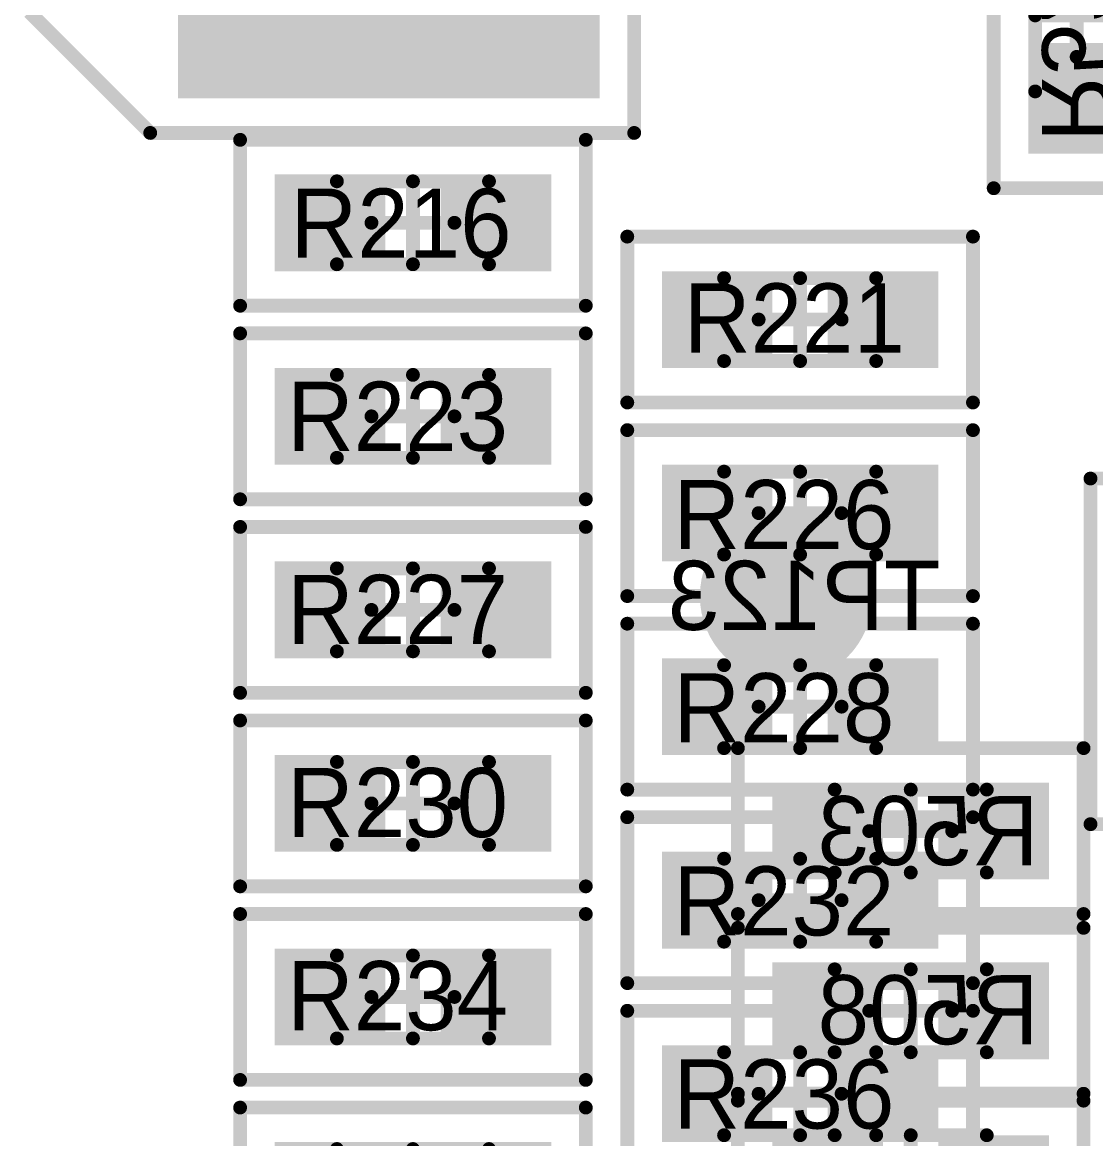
# Model space of a CAD drawing. Header units: millimetres. Extents: x 33.3 to 111.9, y 29.8 to 74.8.
# Drawn here: x 66.74 to 74.5, y 47.37 to 55.45 of the extents above; entities that cross this region are included whole.
import ezdxf

# ---------------------------------------------------------------- set-up
doc = ezdxf.new("R2010")
doc.units = ezdxf.units.MM
for name, color, linetype in [('BottomLayer', 5, 'Continuous'), ('BottomOverlay', 54, 'Continuous'), ('BottomPaste', 16, 'Continuous'), ('Mechanical13', 56, 'Continuous'), ('Mechanical14', 56, 'Continuous'), ('Mechanical15', 56, 'Continuous'), ('Mechanical16', 56, 'Continuous'), ('Mechanical17', 56, 'Continuous'), ('TopLayer', 1, 'Continuous'), ('TopOverlay', 2, 'Continuous'), ('TopPaste', 8, 'Continuous')]:
    doc.layers.add(name, color=color, linetype=linetype)

# ---------------------------------------------------------------- blocks, each defined once
blk = doc.blocks.new('TP_1_25___TOP_B_20')
at = {"layer": 'BottomLayer', "const_width": 0.625}
blk.add_lwpolyline([(-0.3125, 0, 1), (0.3125, 0, 1)], format="xyb", close=True, dxfattribs=at)
at = {"layer": 'BottomPaste', "const_width": 0.625}
blk.add_lwpolyline([(-0.3125, 0, 1), (0.3125, 0, 1)], format="xyb", close=True, dxfattribs=at)
blk = doc.blocks.new('RESC0402_1005__N_B_100')
at = {"layer": 'BottomLayer'}
for points in [[(-1, 0.35), (-1, -0.35), (-0.2, 0.35), (-0.2, -0.35)], [(0.2, 0.35), (0.2, -0.35), (1, 0.35), (1, -0.35)]]:
    blk.add_solid(points, dxfattribs=at)
at = {"layer": 'BottomPaste'}
for points in [[(-1, 0.35), (-1, -0.35), (-0.2, 0.35), (-0.2, -0.35)], [(0.2, 0.35), (0.2, -0.35), (1, 0.35), (1, -0.35)]]:
    blk.add_solid(points, dxfattribs=at)
at = {"layer": 'Mechanical14', "const_width": 0.1}
for points in [[(0.55, 0.3), (-0.55, 0.3)], [(-0.55, -0.3), (-0.55, 0.3)], [(0.55, -0.3), (0.55, 0.3)], [(0.55, -0.3), (-0.55, -0.3)]]:
    blk.add_lwpolyline(points, dxfattribs=at)
at = {"layer": 'Mechanical14', "const_width": 0.05}
for points in [[(-0.575, 0.3, 1), (-0.525, 0.3, 1)], [(-0.575, 0.3, 1), (-0.525, 0.3, 1)], [(0.525, 0.3, 1), (0.575, 0.3, 1)], [(0.525, 0.3, 1), (0.575, 0.3, 1)], [(-0.575, -0.3, 1), (-0.525, -0.3, 1)], [(-0.575, -0.3, 1), (-0.525, -0.3, 1)], [(0.525, -0.3, 1), (0.575, -0.3, 1)], [(0.525, -0.3, 1), (0.575, -0.3, 1)]]:
    blk.add_lwpolyline(points, format="xyb", close=True, dxfattribs=at)
at = {"layer": 'Mechanical16', "const_width": 0.1}
for points in [[(1.25, 0.6), (-1.25, 0.6)], [(-1.25, -0.6), (-1.25, 0.6)], [(1.25, -0.6), (1.25, 0.6)], [(1.25, -0.6), (-1.25, -0.6)]]:
    blk.add_lwpolyline(points, dxfattribs=at)
at = {"layer": 'Mechanical16', "const_width": 0.05}
for points in [[(-1.275, 0.6, 1), (-1.225, 0.6, 1)], [(-1.275, 0.6, 1), (-1.225, 0.6, 1)], [(1.225, 0.6, 1), (1.275, 0.6, 1)], [(1.225, 0.6, 1), (1.275, 0.6, 1)], [(-1.275, -0.6, 1), (-1.225, -0.6, 1)], [(-1.275, -0.6, 1), (-1.225, -0.6, 1)], [(1.225, -0.6, 1), (1.275, -0.6, 1)], [(1.225, -0.6, 1), (1.275, -0.6, 1)]]:
    blk.add_lwpolyline(points, format="xyb", close=True, dxfattribs=at)
at = {"layer": 'Mechanical17', "const_width": 0.1}
for points in [[(0, -0.3), (0, 0.3)], [(0.3, 0), (-0.3, 0)]]:
    blk.add_lwpolyline(points, dxfattribs=at)
at = {"layer": 'Mechanical17', "const_width": 0.05}
for points in [[(-0.025, 0.3, 1), (0.025, 0.3, 1)], [(-0.325, 0, 1), (-0.275, 0, 1)], [(0.275, 0, 1), (0.325, 0, 1)], [(-0.025, -0.3, 1), (0.025, -0.3, 1)]]:
    blk.add_lwpolyline(points, format="xyb", close=True, dxfattribs=at)
blk = doc.blocks.new('RESC0402_1005__N_B_121')
at = {"layer": 'BottomLayer'}
for points in [[(-1, 0.35), (-1, -0.35), (-0.2, 0.35), (-0.2, -0.35)], [(0.2, 0.35), (0.2, -0.35), (1, 0.35), (1, -0.35)]]:
    blk.add_solid(points, dxfattribs=at)
at = {"layer": 'BottomPaste'}
for points in [[(-1, 0.35), (-1, -0.35), (-0.2, 0.35), (-0.2, -0.35)], [(0.2, 0.35), (0.2, -0.35), (1, 0.35), (1, -0.35)]]:
    blk.add_solid(points, dxfattribs=at)
at = {"layer": 'Mechanical14', "const_width": 0.1}
for points in [[(-0.55, 0.3), (0.55, 0.3)], [(-0.55, -0.3), (-0.55, 0.3)], [(0.55, -0.3), (0.55, 0.3)], [(-0.55, -0.3), (0.55, -0.3)]]:
    blk.add_lwpolyline(points, dxfattribs=at)
at = {"layer": 'Mechanical14', "const_width": 0.05}
for points in [[(-0.575, 0.3, 1), (-0.525, 0.3, 1)], [(-0.575, 0.3, 1), (-0.525, 0.3, 1)], [(0.525, 0.3, 1), (0.575, 0.3, 1)], [(0.525, 0.3, 1), (0.575, 0.3, 1)], [(-0.575, -0.3, 1), (-0.525, -0.3, 1)], [(-0.575, -0.3, 1), (-0.525, -0.3, 1)], [(0.525, -0.3, 1), (0.575, -0.3, 1)], [(0.525, -0.3, 1), (0.575, -0.3, 1)]]:
    blk.add_lwpolyline(points, format="xyb", close=True, dxfattribs=at)
at = {"layer": 'Mechanical16', "const_width": 0.1}
for points in [[(-1.25, 0.6), (1.25, 0.6)], [(-1.25, -0.6), (-1.25, 0.6)], [(1.25, -0.6), (1.25, 0.6)], [(-1.25, -0.6), (1.25, -0.6)]]:
    blk.add_lwpolyline(points, dxfattribs=at)
at = {"layer": 'Mechanical16', "const_width": 0.05}
for points in [[(-1.275, 0.6, 1), (-1.225, 0.6, 1)], [(-1.275, 0.6, 1), (-1.225, 0.6, 1)], [(1.225, 0.6, 1), (1.275, 0.6, 1)], [(1.225, 0.6, 1), (1.275, 0.6, 1)], [(-1.275, -0.6, 1), (-1.225, -0.6, 1)], [(-1.275, -0.6, 1), (-1.225, -0.6, 1)], [(1.225, -0.6, 1), (1.275, -0.6, 1)], [(1.225, -0.6, 1), (1.275, -0.6, 1)]]:
    blk.add_lwpolyline(points, format="xyb", close=True, dxfattribs=at)
at = {"layer": 'Mechanical17', "const_width": 0.1}
for points in [[(0, -0.3), (0, 0.3)], [(-0.3, 0), (0.3, 0)]]:
    blk.add_lwpolyline(points, dxfattribs=at)
at = {"layer": 'Mechanical17', "const_width": 0.05}
for points in [[(-0.025, 0.3, 1), (0.025, 0.3, 1)], [(-0.325, 0, 1), (-0.275, 0, 1)], [(0.275, 0, 1), (0.325, 0, 1)], [(-0.025, -0.3, 1), (0.025, -0.3, 1)]]:
    blk.add_lwpolyline(points, format="xyb", close=True, dxfattribs=at)
blk = doc.blocks.new('RESC0402_1005__N_B_123')
at = {"layer": 'BottomLayer'}
for points in [[(-1, 0.35), (-1, -0.35), (-0.2, 0.35), (-0.2, -0.35)], [(0.2, 0.35), (0.2, -0.35), (1, 0.35), (1, -0.35)]]:
    blk.add_solid(points, dxfattribs=at)
at = {"layer": 'BottomPaste'}
for points in [[(-1, 0.35), (-1, -0.35), (-0.2, 0.35), (-0.2, -0.35)], [(0.2, 0.35), (0.2, -0.35), (1, 0.35), (1, -0.35)]]:
    blk.add_solid(points, dxfattribs=at)
at = {"layer": 'Mechanical14', "const_width": 0.1}
for points in [[(-0.55, 0.3), (0.55, 0.3)], [(-0.55, 0.3), (-0.55, -0.3)], [(0.55, 0.3), (0.55, -0.3)], [(-0.55, -0.3), (0.55, -0.3)]]:
    blk.add_lwpolyline(points, dxfattribs=at)
at = {"layer": 'Mechanical14', "const_width": 0.05}
for points in [[(-0.575, 0.3, 1), (-0.525, 0.3, 1)], [(-0.575, 0.3, 1), (-0.525, 0.3, 1)], [(0.525, 0.3, 1), (0.575, 0.3, 1)], [(0.525, 0.3, 1), (0.575, 0.3, 1)], [(-0.575, -0.3, 1), (-0.525, -0.3, 1)], [(-0.575, -0.3, 1), (-0.525, -0.3, 1)], [(0.525, -0.3, 1), (0.575, -0.3, 1)], [(0.525, -0.3, 1), (0.575, -0.3, 1)]]:
    blk.add_lwpolyline(points, format="xyb", close=True, dxfattribs=at)
at = {"layer": 'Mechanical16', "const_width": 0.1}
for points in [[(-1.25, 0.6), (1.25, 0.6)], [(-1.25, 0.6), (-1.25, -0.6)], [(1.25, 0.6), (1.25, -0.6)], [(-1.25, -0.6), (1.25, -0.6)]]:
    blk.add_lwpolyline(points, dxfattribs=at)
at = {"layer": 'Mechanical16', "const_width": 0.05}
for points in [[(-1.275, 0.6, 1), (-1.225, 0.6, 1)], [(-1.275, 0.6, 1), (-1.225, 0.6, 1)], [(1.225, 0.6, 1), (1.275, 0.6, 1)], [(1.225, 0.6, 1), (1.275, 0.6, 1)], [(-1.275, -0.6, 1), (-1.225, -0.6, 1)], [(-1.275, -0.6, 1), (-1.225, -0.6, 1)], [(1.225, -0.6, 1), (1.275, -0.6, 1)], [(1.225, -0.6, 1), (1.275, -0.6, 1)]]:
    blk.add_lwpolyline(points, format="xyb", close=True, dxfattribs=at)
at = {"layer": 'Mechanical17', "const_width": 0.1}
for points in [[(0, 0.3), (0, -0.3)], [(-0.3, 0), (0.3, 0)]]:
    blk.add_lwpolyline(points, dxfattribs=at)
at = {"layer": 'Mechanical17', "const_width": 0.05}
for points in [[(-0.025, 0.3, 1), (0.025, 0.3, 1)], [(-0.325, 0, 1), (-0.275, 0, 1)], [(0.275, 0, 1), (0.325, 0, 1)], [(-0.025, -0.3, 1), (0.025, -0.3, 1)]]:
    blk.add_lwpolyline(points, format="xyb", close=True, dxfattribs=at)
blk = doc.blocks.new('RESC0402_1005__N_B_126')
at = {"layer": 'BottomLayer'}
for points in [[(-1, 0.35), (-1, -0.35), (-0.2, 0.35), (-0.2, -0.35)], [(0.2, 0.35), (0.2, -0.35), (1, 0.35), (1, -0.35)]]:
    blk.add_solid(points, dxfattribs=at)
at = {"layer": 'BottomPaste'}
for points in [[(-1, 0.35), (-1, -0.35), (-0.2, 0.35), (-0.2, -0.35)], [(0.2, 0.35), (0.2, -0.35), (1, 0.35), (1, -0.35)]]:
    blk.add_solid(points, dxfattribs=at)
at = {"layer": 'Mechanical14', "const_width": 0.1}
for points in [[(0.55, 0.3), (-0.55, 0.3)], [(-0.55, 0.3), (-0.55, -0.3)], [(0.55, 0.3), (0.55, -0.3)], [(0.55, -0.3), (-0.55, -0.3)]]:
    blk.add_lwpolyline(points, dxfattribs=at)
at = {"layer": 'Mechanical14', "const_width": 0.05}
for points in [[(-0.575, 0.3, 1), (-0.525, 0.3, 1)], [(-0.575, 0.3, 1), (-0.525, 0.3, 1)], [(0.525, 0.3, 1), (0.575, 0.3, 1)], [(0.525, 0.3, 1), (0.575, 0.3, 1)], [(-0.575, -0.3, 1), (-0.525, -0.3, 1)], [(-0.575, -0.3, 1), (-0.525, -0.3, 1)], [(0.525, -0.3, 1), (0.575, -0.3, 1)], [(0.525, -0.3, 1), (0.575, -0.3, 1)]]:
    blk.add_lwpolyline(points, format="xyb", close=True, dxfattribs=at)
at = {"layer": 'Mechanical16', "const_width": 0.1}
for points in [[(1.25, 0.6), (-1.25, 0.6)], [(-1.25, 0.6), (-1.25, -0.6)], [(1.25, 0.6), (1.25, -0.6)], [(1.25, -0.6), (-1.25, -0.6)]]:
    blk.add_lwpolyline(points, dxfattribs=at)
at = {"layer": 'Mechanical16', "const_width": 0.05}
for points in [[(-1.275, 0.6, 1), (-1.225, 0.6, 1)], [(-1.275, 0.6, 1), (-1.225, 0.6, 1)], [(1.225, 0.6, 1), (1.275, 0.6, 1)], [(1.225, 0.6, 1), (1.275, 0.6, 1)], [(-1.275, -0.6, 1), (-1.225, -0.6, 1)], [(-1.275, -0.6, 1), (-1.225, -0.6, 1)], [(1.225, -0.6, 1), (1.275, -0.6, 1)], [(1.225, -0.6, 1), (1.275, -0.6, 1)]]:
    blk.add_lwpolyline(points, format="xyb", close=True, dxfattribs=at)
at = {"layer": 'Mechanical17', "const_width": 0.1}
for points in [[(0, 0.3), (0, -0.3)], [(0.3, 0), (-0.3, 0)]]:
    blk.add_lwpolyline(points, dxfattribs=at)
at = {"layer": 'Mechanical17', "const_width": 0.05}
for points in [[(-0.025, 0.3, 1), (0.025, 0.3, 1)], [(-0.325, 0, 1), (-0.275, 0, 1)], [(0.275, 0, 1), (0.325, 0, 1)], [(-0.025, -0.3, 1), (0.025, -0.3, 1)]]:
    blk.add_lwpolyline(points, format="xyb", close=True, dxfattribs=at)
blk = doc.blocks.new('RESC0402_1005__N_159')
at = {"layer": 'Mechanical13', "const_width": 0.1}
for points in [[(-0.55, 0.3), (0.55, 0.3)], [(-0.55, -0.3), (-0.55, 0.3)], [(0.55, -0.3), (0.55, 0.3)], [(-0.55, -0.3), (0.55, -0.3)]]:
    blk.add_lwpolyline(points, dxfattribs=at)
at = {"layer": 'Mechanical13', "const_width": 0.05}
for points in [[(-0.575, 0.3, 1), (-0.525, 0.3, 1)], [(-0.575, 0.3, 1), (-0.525, 0.3, 1)], [(0.525, 0.3, 1), (0.575, 0.3, 1)], [(0.525, 0.3, 1), (0.575, 0.3, 1)], [(-0.575, -0.3, 1), (-0.525, -0.3, 1)], [(-0.575, -0.3, 1), (-0.525, -0.3, 1)], [(0.525, -0.3, 1), (0.575, -0.3, 1)], [(0.525, -0.3, 1), (0.575, -0.3, 1)]]:
    blk.add_lwpolyline(points, format="xyb", close=True, dxfattribs=at)
at = {"layer": 'Mechanical15', "const_width": 0.1}
for points in [[(-1.25, 0.6), (1.25, 0.6)], [(-1.25, -0.6), (-1.25, 0.6)], [(1.25, -0.6), (1.25, 0.6)], [(-1.25, -0.6), (1.25, -0.6)]]:
    blk.add_lwpolyline(points, dxfattribs=at)
at = {"layer": 'Mechanical15', "const_width": 0.05}
for points in [[(-1.275, 0.6, 1), (-1.225, 0.6, 1)], [(-1.275, 0.6, 1), (-1.225, 0.6, 1)], [(1.225, 0.6, 1), (1.275, 0.6, 1)], [(1.225, 0.6, 1), (1.275, 0.6, 1)], [(-1.275, -0.6, 1), (-1.225, -0.6, 1)], [(-1.275, -0.6, 1), (-1.225, -0.6, 1)], [(1.225, -0.6, 1), (1.275, -0.6, 1)], [(1.225, -0.6, 1), (1.275, -0.6, 1)]]:
    blk.add_lwpolyline(points, format="xyb", close=True, dxfattribs=at)
at = {"layer": 'Mechanical17', "const_width": 0.1}
for points in [[(0, -0.3), (0, 0.3)], [(-0.3, 0), (0.3, 0)]]:
    blk.add_lwpolyline(points, dxfattribs=at)
at = {"layer": 'Mechanical17', "const_width": 0.05}
for points in [[(-0.025, 0.3, 1), (0.025, 0.3, 1)], [(-0.325, 0, 1), (-0.275, 0, 1)], [(0.275, 0, 1), (0.325, 0, 1)], [(-0.025, -0.3, 1), (0.025, -0.3, 1)]]:
    blk.add_lwpolyline(points, format="xyb", close=True, dxfattribs=at)
at = {"layer": 'TopLayer'}
for points in [[(-0.2, -0.35), (-0.2, 0.35), (-1, -0.35), (-1, 0.35)], [(1, -0.35), (1, 0.35), (0.2, -0.35), (0.2, 0.35)]]:
    blk.add_solid(points, dxfattribs=at)
at = {"layer": 'TopPaste'}
for points in [[(-0.2, -0.35), (-0.2, 0.35), (-1, -0.35), (-1, 0.35)], [(1, -0.35), (1, 0.35), (0.2, -0.35), (0.2, 0.35)]]:
    blk.add_solid(points, dxfattribs=at)
blk = doc.blocks.new('RESC0402_1005__N_160')
at = {"layer": 'Mechanical13', "const_width": 0.1}
for points in [[(0.55, 0.3), (-0.55, 0.3)], [(-0.55, 0.3), (-0.55, -0.3)], [(0.55, 0.3), (0.55, -0.3)], [(0.55, -0.3), (-0.55, -0.3)]]:
    blk.add_lwpolyline(points, dxfattribs=at)
at = {"layer": 'Mechanical13', "const_width": 0.05}
for points in [[(-0.575, 0.3, 1), (-0.525, 0.3, 1)], [(-0.575, 0.3, 1), (-0.525, 0.3, 1)], [(0.525, 0.3, 1), (0.575, 0.3, 1)], [(0.525, 0.3, 1), (0.575, 0.3, 1)], [(-0.575, -0.3, 1), (-0.525, -0.3, 1)], [(-0.575, -0.3, 1), (-0.525, -0.3, 1)], [(0.525, -0.3, 1), (0.575, -0.3, 1)], [(0.525, -0.3, 1), (0.575, -0.3, 1)]]:
    blk.add_lwpolyline(points, format="xyb", close=True, dxfattribs=at)
at = {"layer": 'Mechanical15', "const_width": 0.1}
for points in [[(1.25, 0.6), (-1.25, 0.6)], [(-1.25, 0.6), (-1.25, -0.6)], [(1.25, 0.6), (1.25, -0.6)], [(1.25, -0.6), (-1.25, -0.6)]]:
    blk.add_lwpolyline(points, dxfattribs=at)
at = {"layer": 'Mechanical15', "const_width": 0.05}
for points in [[(-1.275, 0.6, 1), (-1.225, 0.6, 1)], [(-1.275, 0.6, 1), (-1.225, 0.6, 1)], [(1.225, 0.6, 1), (1.275, 0.6, 1)], [(1.225, 0.6, 1), (1.275, 0.6, 1)], [(-1.275, -0.6, 1), (-1.225, -0.6, 1)], [(-1.275, -0.6, 1), (-1.225, -0.6, 1)], [(1.225, -0.6, 1), (1.275, -0.6, 1)], [(1.225, -0.6, 1), (1.275, -0.6, 1)]]:
    blk.add_lwpolyline(points, format="xyb", close=True, dxfattribs=at)
at = {"layer": 'Mechanical17', "const_width": 0.1}
for points in [[(0, 0.3), (0, -0.3)], [(0.3, 0), (-0.3, 0)]]:
    blk.add_lwpolyline(points, dxfattribs=at)
at = {"layer": 'Mechanical17', "const_width": 0.05}
for points in [[(-0.025, 0.3, 1), (0.025, 0.3, 1)], [(-0.325, 0, 1), (-0.275, 0, 1)], [(0.275, 0, 1), (0.325, 0, 1)], [(-0.025, -0.3, 1), (0.025, -0.3, 1)]]:
    blk.add_lwpolyline(points, format="xyb", close=True, dxfattribs=at)
at = {"layer": 'TopLayer'}
for points in [[(-0.2, -0.35), (-0.2, 0.35), (-1, -0.35), (-1, 0.35)], [(1, -0.35), (1, 0.35), (0.2, -0.35), (0.2, 0.35)]]:
    blk.add_solid(points, dxfattribs=at)
at = {"layer": 'TopPaste'}
for points in [[(-0.2, -0.35), (-0.2, 0.35), (-1, -0.35), (-1, 0.35)], [(1, -0.35), (1, 0.35), (0.2, -0.35), (0.2, 0.35)]]:
    blk.add_solid(points, dxfattribs=at)
blk = doc.blocks.new('RESC0402_1005__N_162')
at = {"layer": 'Mechanical13', "const_width": 0.1}
for points in [[(0.55, 0.3), (-0.55, 0.3)], [(-0.55, 0.3), (-0.55, -0.3)], [(0.55, 0.3), (0.55, -0.3)], [(0.55, -0.3), (-0.55, -0.3)]]:
    blk.add_lwpolyline(points, dxfattribs=at)
at = {"layer": 'Mechanical13', "const_width": 0.05}
for points in [[(-0.575, 0.3, 1), (-0.525, 0.3, 1)], [(-0.575, 0.3, 1), (-0.525, 0.3, 1)], [(0.525, 0.3, 1), (0.575, 0.3, 1)], [(0.525, 0.3, 1), (0.575, 0.3, 1)], [(-0.575, -0.3, 1), (-0.525, -0.3, 1)], [(-0.575, -0.3, 1), (-0.525, -0.3, 1)], [(0.525, -0.3, 1), (0.575, -0.3, 1)], [(0.525, -0.3, 1), (0.575, -0.3, 1)]]:
    blk.add_lwpolyline(points, format="xyb", close=True, dxfattribs=at)
at = {"layer": 'Mechanical15', "const_width": 0.1}
for points in [[(1.25, 0.6), (-1.25, 0.6)], [(-1.25, 0.6), (-1.25, -0.6)], [(1.25, 0.6), (1.25, -0.6)], [(1.25, -0.6), (-1.25, -0.6)]]:
    blk.add_lwpolyline(points, dxfattribs=at)
at = {"layer": 'Mechanical15', "const_width": 0.05}
for points in [[(-1.275, 0.6, 1), (-1.225, 0.6, 1)], [(-1.275, 0.6, 1), (-1.225, 0.6, 1)], [(1.225, 0.6, 1), (1.275, 0.6, 1)], [(1.225, 0.6, 1), (1.275, 0.6, 1)], [(-1.275, -0.6, 1), (-1.225, -0.6, 1)], [(-1.275, -0.6, 1), (-1.225, -0.6, 1)], [(1.225, -0.6, 1), (1.275, -0.6, 1)], [(1.225, -0.6, 1), (1.275, -0.6, 1)]]:
    blk.add_lwpolyline(points, format="xyb", close=True, dxfattribs=at)
at = {"layer": 'Mechanical17', "const_width": 0.1}
for points in [[(0, 0.3), (0, -0.3)], [(0.3, 0), (-0.3, 0)]]:
    blk.add_lwpolyline(points, dxfattribs=at)
at = {"layer": 'Mechanical17', "const_width": 0.05}
for points in [[(-0.025, 0.3, 1), (0.025, 0.3, 1)], [(-0.325, 0, 1), (-0.275, 0, 1)], [(0.275, 0, 1), (0.325, 0, 1)], [(-0.025, -0.3, 1), (0.025, -0.3, 1)]]:
    blk.add_lwpolyline(points, format="xyb", close=True, dxfattribs=at)
at = {"layer": 'TopLayer'}
for points in [[(-0.2, -0.35), (-0.2, 0.35), (-1, -0.35), (-1, 0.35)], [(1, -0.35), (1, 0.35), (0.2, -0.35), (0.2, 0.35)]]:
    blk.add_solid(points, dxfattribs=at)
at = {"layer": 'TopPaste'}
for points in [[(-0.2, -0.35), (-0.2, 0.35), (-1, -0.35), (-1, 0.35)], [(1, -0.35), (1, 0.35), (0.2, -0.35), (0.2, 0.35)]]:
    blk.add_solid(points, dxfattribs=at)
blk = doc.blocks.new('RESC0402_1005__N_164')
at = {"layer": 'Mechanical13', "const_width": 0.1}
for points in [[(0.55, 0.3), (-0.55, 0.3)], [(-0.55, 0.3), (-0.55, -0.3)], [(0.55, 0.3), (0.55, -0.3)], [(0.55, -0.3), (-0.55, -0.3)]]:
    blk.add_lwpolyline(points, dxfattribs=at)
at = {"layer": 'Mechanical13', "const_width": 0.05}
for points in [[(-0.575, 0.3, 1), (-0.525, 0.3, 1)], [(-0.575, 0.3, 1), (-0.525, 0.3, 1)], [(0.525, 0.3, 1), (0.575, 0.3, 1)], [(0.525, 0.3, 1), (0.575, 0.3, 1)], [(-0.575, -0.3, 1), (-0.525, -0.3, 1)], [(-0.575, -0.3, 1), (-0.525, -0.3, 1)], [(0.525, -0.3, 1), (0.575, -0.3, 1)], [(0.525, -0.3, 1), (0.575, -0.3, 1)]]:
    blk.add_lwpolyline(points, format="xyb", close=True, dxfattribs=at)
at = {"layer": 'Mechanical15', "const_width": 0.1}
for points in [[(1.25, 0.6), (-1.25, 0.6)], [(-1.25, 0.6), (-1.25, -0.6)], [(1.25, 0.6), (1.25, -0.6)], [(1.25, -0.6), (-1.25, -0.6)]]:
    blk.add_lwpolyline(points, dxfattribs=at)
at = {"layer": 'Mechanical15', "const_width": 0.05}
for points in [[(-1.275, 0.6, 1), (-1.225, 0.6, 1)], [(-1.275, 0.6, 1), (-1.225, 0.6, 1)], [(1.225, 0.6, 1), (1.275, 0.6, 1)], [(1.225, 0.6, 1), (1.275, 0.6, 1)], [(-1.275, -0.6, 1), (-1.225, -0.6, 1)], [(-1.275, -0.6, 1), (-1.225, -0.6, 1)], [(1.225, -0.6, 1), (1.275, -0.6, 1)], [(1.225, -0.6, 1), (1.275, -0.6, 1)]]:
    blk.add_lwpolyline(points, format="xyb", close=True, dxfattribs=at)
at = {"layer": 'Mechanical17', "const_width": 0.1}
for points in [[(0, 0.3), (0, -0.3)], [(0.3, 0), (-0.3, 0)]]:
    blk.add_lwpolyline(points, dxfattribs=at)
at = {"layer": 'Mechanical17', "const_width": 0.05}
for points in [[(-0.025, 0.3, 1), (0.025, 0.3, 1)], [(-0.325, 0, 1), (-0.275, 0, 1)], [(0.275, 0, 1), (0.325, 0, 1)], [(-0.025, -0.3, 1), (0.025, -0.3, 1)]]:
    blk.add_lwpolyline(points, format="xyb", close=True, dxfattribs=at)
at = {"layer": 'TopLayer'}
for points in [[(-0.2, -0.35), (-0.2, 0.35), (-1, -0.35), (-1, 0.35)], [(1, -0.35), (1, 0.35), (0.2, -0.35), (0.2, 0.35)]]:
    blk.add_solid(points, dxfattribs=at)
at = {"layer": 'TopPaste'}
for points in [[(-0.2, -0.35), (-0.2, 0.35), (-1, -0.35), (-1, 0.35)], [(1, -0.35), (1, 0.35), (0.2, -0.35), (0.2, 0.35)]]:
    blk.add_solid(points, dxfattribs=at)
blk = doc.blocks.new('RESC0402_1005__N_166')
at = {"layer": 'Mechanical13', "const_width": 0.1}
for points in [[(0.55, 0.3), (-0.55, 0.3)], [(-0.55, 0.3), (-0.55, -0.3)], [(0.55, 0.3), (0.55, -0.3)], [(0.55, -0.3), (-0.55, -0.3)]]:
    blk.add_lwpolyline(points, dxfattribs=at)
at = {"layer": 'Mechanical13', "const_width": 0.05}
for points in [[(-0.575, 0.3, 1), (-0.525, 0.3, 1)], [(-0.575, 0.3, 1), (-0.525, 0.3, 1)], [(0.525, 0.3, 1), (0.575, 0.3, 1)], [(0.525, 0.3, 1), (0.575, 0.3, 1)], [(-0.575, -0.3, 1), (-0.525, -0.3, 1)], [(-0.575, -0.3, 1), (-0.525, -0.3, 1)], [(0.525, -0.3, 1), (0.575, -0.3, 1)], [(0.525, -0.3, 1), (0.575, -0.3, 1)]]:
    blk.add_lwpolyline(points, format="xyb", close=True, dxfattribs=at)
at = {"layer": 'Mechanical15', "const_width": 0.1}
for points in [[(1.25, 0.6), (-1.25, 0.6)], [(-1.25, 0.6), (-1.25, -0.6)], [(1.25, 0.6), (1.25, -0.6)], [(1.25, -0.6), (-1.25, -0.6)]]:
    blk.add_lwpolyline(points, dxfattribs=at)
at = {"layer": 'Mechanical15', "const_width": 0.05}
for points in [[(-1.275, 0.6, 1), (-1.225, 0.6, 1)], [(-1.275, 0.6, 1), (-1.225, 0.6, 1)], [(1.225, 0.6, 1), (1.275, 0.6, 1)], [(1.225, 0.6, 1), (1.275, 0.6, 1)], [(-1.275, -0.6, 1), (-1.225, -0.6, 1)], [(-1.275, -0.6, 1), (-1.225, -0.6, 1)], [(1.225, -0.6, 1), (1.275, -0.6, 1)], [(1.225, -0.6, 1), (1.275, -0.6, 1)]]:
    blk.add_lwpolyline(points, format="xyb", close=True, dxfattribs=at)
at = {"layer": 'Mechanical17', "const_width": 0.1}
for points in [[(0, 0.3), (0, -0.3)], [(0.3, 0), (-0.3, 0)]]:
    blk.add_lwpolyline(points, dxfattribs=at)
at = {"layer": 'Mechanical17', "const_width": 0.05}
for points in [[(-0.025, 0.3, 1), (0.025, 0.3, 1)], [(-0.325, 0, 1), (-0.275, 0, 1)], [(0.275, 0, 1), (0.325, 0, 1)], [(-0.025, -0.3, 1), (0.025, -0.3, 1)]]:
    blk.add_lwpolyline(points, format="xyb", close=True, dxfattribs=at)
at = {"layer": 'TopLayer'}
for points in [[(-0.2, -0.35), (-0.2, 0.35), (-1, -0.35), (-1, 0.35)], [(1, -0.35), (1, 0.35), (0.2, -0.35), (0.2, 0.35)]]:
    blk.add_solid(points, dxfattribs=at)
at = {"layer": 'TopPaste'}
for points in [[(-0.2, -0.35), (-0.2, 0.35), (-1, -0.35), (-1, 0.35)], [(1, -0.35), (1, 0.35), (0.2, -0.35), (0.2, 0.35)]]:
    blk.add_solid(points, dxfattribs=at)
blk = doc.blocks.new('RESC0402_1005__N_168')
at = {"layer": 'Mechanical13', "const_width": 0.1}
for points in [[(0.55, 0.3), (-0.55, 0.3)], [(-0.55, 0.3), (-0.55, -0.3)], [(0.55, 0.3), (0.55, -0.3)], [(0.55, -0.3), (-0.55, -0.3)]]:
    blk.add_lwpolyline(points, dxfattribs=at)
at = {"layer": 'Mechanical13', "const_width": 0.05}
for points in [[(-0.575, 0.3, 1), (-0.525, 0.3, 1)], [(-0.575, 0.3, 1), (-0.525, 0.3, 1)], [(0.525, 0.3, 1), (0.575, 0.3, 1)], [(0.525, 0.3, 1), (0.575, 0.3, 1)], [(-0.575, -0.3, 1), (-0.525, -0.3, 1)], [(-0.575, -0.3, 1), (-0.525, -0.3, 1)], [(0.525, -0.3, 1), (0.575, -0.3, 1)], [(0.525, -0.3, 1), (0.575, -0.3, 1)]]:
    blk.add_lwpolyline(points, format="xyb", close=True, dxfattribs=at)
at = {"layer": 'Mechanical15', "const_width": 0.1}
for points in [[(1.25, 0.6), (-1.25, 0.6)], [(-1.25, 0.6), (-1.25, -0.6)], [(1.25, 0.6), (1.25, -0.6)], [(1.25, -0.6), (-1.25, -0.6)]]:
    blk.add_lwpolyline(points, dxfattribs=at)
at = {"layer": 'Mechanical15', "const_width": 0.05}
for points in [[(-1.275, 0.6, 1), (-1.225, 0.6, 1)], [(-1.275, 0.6, 1), (-1.225, 0.6, 1)], [(1.225, 0.6, 1), (1.275, 0.6, 1)], [(1.225, 0.6, 1), (1.275, 0.6, 1)], [(-1.275, -0.6, 1), (-1.225, -0.6, 1)], [(-1.275, -0.6, 1), (-1.225, -0.6, 1)], [(1.225, -0.6, 1), (1.275, -0.6, 1)], [(1.225, -0.6, 1), (1.275, -0.6, 1)]]:
    blk.add_lwpolyline(points, format="xyb", close=True, dxfattribs=at)
at = {"layer": 'Mechanical17', "const_width": 0.1}
for points in [[(0, 0.3), (0, -0.3)], [(0.3, 0), (-0.3, 0)]]:
    blk.add_lwpolyline(points, dxfattribs=at)
at = {"layer": 'Mechanical17', "const_width": 0.05}
for points in [[(-0.025, 0.3, 1), (0.025, 0.3, 1)], [(-0.325, 0, 1), (-0.275, 0, 1)], [(0.275, 0, 1), (0.325, 0, 1)], [(-0.025, -0.3, 1), (0.025, -0.3, 1)]]:
    blk.add_lwpolyline(points, format="xyb", close=True, dxfattribs=at)
at = {"layer": 'TopLayer'}
for points in [[(-0.2, -0.35), (-0.2, 0.35), (-1, -0.35), (-1, 0.35)], [(1, -0.35), (1, 0.35), (0.2, -0.35), (0.2, 0.35)]]:
    blk.add_solid(points, dxfattribs=at)
at = {"layer": 'TopPaste'}
for points in [[(-0.2, -0.35), (-0.2, 0.35), (-1, -0.35), (-1, 0.35)], [(1, -0.35), (1, 0.35), (0.2, -0.35), (0.2, 0.35)]]:
    blk.add_solid(points, dxfattribs=at)
blk = doc.blocks.new('RESC0402_1005__N_169')
at = {"layer": 'Mechanical13', "const_width": 0.1}
for points in [[(0.55, 0.3), (-0.55, 0.3)], [(-0.55, 0.3), (-0.55, -0.3)], [(0.55, 0.3), (0.55, -0.3)], [(0.55, -0.3), (-0.55, -0.3)]]:
    blk.add_lwpolyline(points, dxfattribs=at)
at = {"layer": 'Mechanical13', "const_width": 0.05}
for points in [[(-0.575, 0.3, 1), (-0.525, 0.3, 1)], [(-0.575, 0.3, 1), (-0.525, 0.3, 1)], [(0.525, 0.3, 1), (0.575, 0.3, 1)], [(0.525, 0.3, 1), (0.575, 0.3, 1)], [(-0.575, -0.3, 1), (-0.525, -0.3, 1)], [(-0.575, -0.3, 1), (-0.525, -0.3, 1)], [(0.525, -0.3, 1), (0.575, -0.3, 1)], [(0.525, -0.3, 1), (0.575, -0.3, 1)]]:
    blk.add_lwpolyline(points, format="xyb", close=True, dxfattribs=at)
at = {"layer": 'Mechanical15', "const_width": 0.1}
for points in [[(1.25, 0.6), (-1.25, 0.6)], [(-1.25, 0.6), (-1.25, -0.6)], [(1.25, 0.6), (1.25, -0.6)], [(1.25, -0.6), (-1.25, -0.6)]]:
    blk.add_lwpolyline(points, dxfattribs=at)
at = {"layer": 'Mechanical15', "const_width": 0.05}
for points in [[(-1.275, 0.6, 1), (-1.225, 0.6, 1)], [(-1.275, 0.6, 1), (-1.225, 0.6, 1)], [(1.225, 0.6, 1), (1.275, 0.6, 1)], [(1.225, 0.6, 1), (1.275, 0.6, 1)], [(-1.275, -0.6, 1), (-1.225, -0.6, 1)], [(-1.275, -0.6, 1), (-1.225, -0.6, 1)], [(1.225, -0.6, 1), (1.275, -0.6, 1)], [(1.225, -0.6, 1), (1.275, -0.6, 1)]]:
    blk.add_lwpolyline(points, format="xyb", close=True, dxfattribs=at)
at = {"layer": 'Mechanical17', "const_width": 0.1}
for points in [[(0, 0.3), (0, -0.3)], [(0.3, 0), (-0.3, 0)]]:
    blk.add_lwpolyline(points, dxfattribs=at)
at = {"layer": 'Mechanical17', "const_width": 0.05}
for points in [[(-0.025, 0.3, 1), (0.025, 0.3, 1)], [(-0.325, 0, 1), (-0.275, 0, 1)], [(0.275, 0, 1), (0.325, 0, 1)], [(-0.025, -0.3, 1), (0.025, -0.3, 1)]]:
    blk.add_lwpolyline(points, format="xyb", close=True, dxfattribs=at)
at = {"layer": 'TopLayer'}
for points in [[(-0.2, -0.35), (-0.2, 0.35), (-1, -0.35), (-1, 0.35)], [(1, -0.35), (1, 0.35), (0.2, -0.35), (0.2, 0.35)]]:
    blk.add_solid(points, dxfattribs=at)
at = {"layer": 'TopPaste'}
for points in [[(-0.2, -0.35), (-0.2, 0.35), (-1, -0.35), (-1, 0.35)], [(1, -0.35), (1, 0.35), (0.2, -0.35), (0.2, 0.35)]]:
    blk.add_solid(points, dxfattribs=at)
blk = doc.blocks.new('RESC0402_1005__N_170')
at = {"layer": 'Mechanical13', "const_width": 0.1}
for points in [[(0.55, 0.3), (-0.55, 0.3)], [(-0.55, 0.3), (-0.55, -0.3)], [(0.55, 0.3), (0.55, -0.3)], [(0.55, -0.3), (-0.55, -0.3)]]:
    blk.add_lwpolyline(points, dxfattribs=at)
at = {"layer": 'Mechanical13', "const_width": 0.05}
for points in [[(-0.575, 0.3, 1), (-0.525, 0.3, 1)], [(-0.575, 0.3, 1), (-0.525, 0.3, 1)], [(0.525, 0.3, 1), (0.575, 0.3, 1)], [(0.525, 0.3, 1), (0.575, 0.3, 1)], [(-0.575, -0.3, 1), (-0.525, -0.3, 1)], [(-0.575, -0.3, 1), (-0.525, -0.3, 1)], [(0.525, -0.3, 1), (0.575, -0.3, 1)], [(0.525, -0.3, 1), (0.575, -0.3, 1)]]:
    blk.add_lwpolyline(points, format="xyb", close=True, dxfattribs=at)
at = {"layer": 'Mechanical15', "const_width": 0.1}
for points in [[(1.25, 0.6), (-1.25, 0.6)], [(-1.25, 0.6), (-1.25, -0.6)], [(1.25, 0.6), (1.25, -0.6)], [(1.25, -0.6), (-1.25, -0.6)]]:
    blk.add_lwpolyline(points, dxfattribs=at)
at = {"layer": 'Mechanical15', "const_width": 0.05}
for points in [[(-1.275, 0.6, 1), (-1.225, 0.6, 1)], [(-1.275, 0.6, 1), (-1.225, 0.6, 1)], [(1.225, 0.6, 1), (1.275, 0.6, 1)], [(1.225, 0.6, 1), (1.275, 0.6, 1)], [(-1.275, -0.6, 1), (-1.225, -0.6, 1)], [(-1.275, -0.6, 1), (-1.225, -0.6, 1)], [(1.225, -0.6, 1), (1.275, -0.6, 1)], [(1.225, -0.6, 1), (1.275, -0.6, 1)]]:
    blk.add_lwpolyline(points, format="xyb", close=True, dxfattribs=at)
at = {"layer": 'Mechanical17', "const_width": 0.1}
for points in [[(0, 0.3), (0, -0.3)], [(0.3, 0), (-0.3, 0)]]:
    blk.add_lwpolyline(points, dxfattribs=at)
at = {"layer": 'Mechanical17', "const_width": 0.05}
for points in [[(-0.025, 0.3, 1), (0.025, 0.3, 1)], [(-0.325, 0, 1), (-0.275, 0, 1)], [(0.275, 0, 1), (0.325, 0, 1)], [(-0.025, -0.3, 1), (0.025, -0.3, 1)]]:
    blk.add_lwpolyline(points, format="xyb", close=True, dxfattribs=at)
at = {"layer": 'TopLayer'}
for points in [[(-0.2, -0.35), (-0.2, 0.35), (-1, -0.35), (-1, 0.35)], [(1, -0.35), (1, 0.35), (0.2, -0.35), (0.2, 0.35)]]:
    blk.add_solid(points, dxfattribs=at)
at = {"layer": 'TopPaste'}
for points in [[(-0.2, -0.35), (-0.2, 0.35), (-1, -0.35), (-1, 0.35)], [(1, -0.35), (1, 0.35), (0.2, -0.35), (0.2, 0.35)]]:
    blk.add_solid(points, dxfattribs=at)
blk = doc.blocks.new('RESC0402_1005__N_173')
at = {"layer": 'Mechanical13', "const_width": 0.1}
for points in [[(0.55, 0.3), (-0.55, 0.3)], [(-0.55, 0.3), (-0.55, -0.3)], [(0.55, 0.3), (0.55, -0.3)], [(0.55, -0.3), (-0.55, -0.3)]]:
    blk.add_lwpolyline(points, dxfattribs=at)
at = {"layer": 'Mechanical13', "const_width": 0.05}
for points in [[(-0.575, 0.3, 1), (-0.525, 0.3, 1)], [(-0.575, 0.3, 1), (-0.525, 0.3, 1)], [(0.525, 0.3, 1), (0.575, 0.3, 1)], [(0.525, 0.3, 1), (0.575, 0.3, 1)], [(-0.575, -0.3, 1), (-0.525, -0.3, 1)], [(-0.575, -0.3, 1), (-0.525, -0.3, 1)], [(0.525, -0.3, 1), (0.575, -0.3, 1)], [(0.525, -0.3, 1), (0.575, -0.3, 1)]]:
    blk.add_lwpolyline(points, format="xyb", close=True, dxfattribs=at)
at = {"layer": 'Mechanical15', "const_width": 0.1}
for points in [[(1.25, 0.6), (-1.25, 0.6)], [(-1.25, 0.6), (-1.25, -0.6)], [(1.25, 0.6), (1.25, -0.6)], [(1.25, -0.6), (-1.25, -0.6)]]:
    blk.add_lwpolyline(points, dxfattribs=at)
at = {"layer": 'Mechanical15', "const_width": 0.05}
for points in [[(-1.275, 0.6, 1), (-1.225, 0.6, 1)], [(-1.275, 0.6, 1), (-1.225, 0.6, 1)], [(1.225, 0.6, 1), (1.275, 0.6, 1)], [(1.225, 0.6, 1), (1.275, 0.6, 1)], [(-1.275, -0.6, 1), (-1.225, -0.6, 1)], [(-1.275, -0.6, 1), (-1.225, -0.6, 1)], [(1.225, -0.6, 1), (1.275, -0.6, 1)], [(1.225, -0.6, 1), (1.275, -0.6, 1)]]:
    blk.add_lwpolyline(points, format="xyb", close=True, dxfattribs=at)
at = {"layer": 'Mechanical17', "const_width": 0.1}
for points in [[(0, 0.3), (0, -0.3)], [(0.3, 0), (-0.3, 0)]]:
    blk.add_lwpolyline(points, dxfattribs=at)
at = {"layer": 'Mechanical17', "const_width": 0.05}
for points in [[(-0.025, 0.3, 1), (0.025, 0.3, 1)], [(-0.325, 0, 1), (-0.275, 0, 1)], [(0.275, 0, 1), (0.325, 0, 1)], [(-0.025, -0.3, 1), (0.025, -0.3, 1)]]:
    blk.add_lwpolyline(points, format="xyb", close=True, dxfattribs=at)
at = {"layer": 'TopLayer'}
for points in [[(-0.2, -0.35), (-0.2, 0.35), (-1, -0.35), (-1, 0.35)], [(1, -0.35), (1, 0.35), (0.2, -0.35), (0.2, 0.35)]]:
    blk.add_solid(points, dxfattribs=at)
at = {"layer": 'TopPaste'}
for points in [[(-0.2, -0.35), (-0.2, 0.35), (-1, -0.35), (-1, 0.35)], [(1, -0.35), (1, 0.35), (0.2, -0.35), (0.2, 0.35)]]:
    blk.add_solid(points, dxfattribs=at)
blk = doc.blocks.new('RESC0402_1005__N_175')
at = {"layer": 'Mechanical13', "const_width": 0.1}
for points in [[(0.55, 0.3), (-0.55, 0.3)], [(-0.55, 0.3), (-0.55, -0.3)], [(0.55, 0.3), (0.55, -0.3)], [(0.55, -0.3), (-0.55, -0.3)]]:
    blk.add_lwpolyline(points, dxfattribs=at)
at = {"layer": 'Mechanical13', "const_width": 0.05}
for points in [[(-0.575, 0.3, 1), (-0.525, 0.3, 1)], [(-0.575, 0.3, 1), (-0.525, 0.3, 1)], [(0.525, 0.3, 1), (0.575, 0.3, 1)], [(0.525, 0.3, 1), (0.575, 0.3, 1)], [(-0.575, -0.3, 1), (-0.525, -0.3, 1)], [(-0.575, -0.3, 1), (-0.525, -0.3, 1)], [(0.525, -0.3, 1), (0.575, -0.3, 1)], [(0.525, -0.3, 1), (0.575, -0.3, 1)]]:
    blk.add_lwpolyline(points, format="xyb", close=True, dxfattribs=at)
at = {"layer": 'Mechanical15', "const_width": 0.1}
for points in [[(1.25, 0.6), (-1.25, 0.6)], [(-1.25, 0.6), (-1.25, -0.6)], [(1.25, 0.6), (1.25, -0.6)], [(1.25, -0.6), (-1.25, -0.6)]]:
    blk.add_lwpolyline(points, dxfattribs=at)
at = {"layer": 'Mechanical15', "const_width": 0.05}
for points in [[(-1.275, 0.6, 1), (-1.225, 0.6, 1)], [(-1.275, 0.6, 1), (-1.225, 0.6, 1)], [(1.225, 0.6, 1), (1.275, 0.6, 1)], [(1.225, 0.6, 1), (1.275, 0.6, 1)], [(-1.275, -0.6, 1), (-1.225, -0.6, 1)], [(-1.275, -0.6, 1), (-1.225, -0.6, 1)], [(1.225, -0.6, 1), (1.275, -0.6, 1)], [(1.225, -0.6, 1), (1.275, -0.6, 1)]]:
    blk.add_lwpolyline(points, format="xyb", close=True, dxfattribs=at)
at = {"layer": 'Mechanical17', "const_width": 0.1}
for points in [[(0, 0.3), (0, -0.3)], [(0.3, 0), (-0.3, 0)]]:
    blk.add_lwpolyline(points, dxfattribs=at)
at = {"layer": 'Mechanical17', "const_width": 0.05}
for points in [[(-0.025, 0.3, 1), (0.025, 0.3, 1)], [(-0.325, 0, 1), (-0.275, 0, 1)], [(0.275, 0, 1), (0.325, 0, 1)], [(-0.025, -0.3, 1), (0.025, -0.3, 1)]]:
    blk.add_lwpolyline(points, format="xyb", close=True, dxfattribs=at)
at = {"layer": 'TopLayer'}
for points in [[(-0.2, -0.35), (-0.2, 0.35), (-1, -0.35), (-1, 0.35)], [(1, -0.35), (1, 0.35), (0.2, -0.35), (0.2, 0.35)]]:
    blk.add_solid(points, dxfattribs=at)
at = {"layer": 'TopPaste'}
for points in [[(-0.2, -0.35), (-0.2, 0.35), (-1, -0.35), (-1, 0.35)], [(1, -0.35), (1, 0.35), (0.2, -0.35), (0.2, 0.35)]]:
    blk.add_solid(points, dxfattribs=at)
blk = doc.blocks.new('RESC0402_1005__N_180')
at = {"layer": 'Mechanical13', "const_width": 0.1}
for points in [[(-0.55, 0.3), (0.55, 0.3)], [(-0.55, -0.3), (-0.55, 0.3)], [(0.55, -0.3), (0.55, 0.3)], [(-0.55, -0.3), (0.55, -0.3)]]:
    blk.add_lwpolyline(points, dxfattribs=at)
at = {"layer": 'Mechanical13', "const_width": 0.05}
for points in [[(-0.575, 0.3, 1), (-0.525, 0.3, 1)], [(-0.575, 0.3, 1), (-0.525, 0.3, 1)], [(0.525, 0.3, 1), (0.575, 0.3, 1)], [(0.525, 0.3, 1), (0.575, 0.3, 1)], [(-0.575, -0.3, 1), (-0.525, -0.3, 1)], [(-0.575, -0.3, 1), (-0.525, -0.3, 1)], [(0.525, -0.3, 1), (0.575, -0.3, 1)], [(0.525, -0.3, 1), (0.575, -0.3, 1)]]:
    blk.add_lwpolyline(points, format="xyb", close=True, dxfattribs=at)
at = {"layer": 'Mechanical15', "const_width": 0.1}
for points in [[(-1.25, 0.6), (1.25, 0.6)], [(-1.25, -0.6), (-1.25, 0.6)], [(1.25, -0.6), (1.25, 0.6)], [(-1.25, -0.6), (1.25, -0.6)]]:
    blk.add_lwpolyline(points, dxfattribs=at)
at = {"layer": 'Mechanical15', "const_width": 0.05}
for points in [[(-1.275, 0.6, 1), (-1.225, 0.6, 1)], [(-1.275, 0.6, 1), (-1.225, 0.6, 1)], [(1.225, 0.6, 1), (1.275, 0.6, 1)], [(1.225, 0.6, 1), (1.275, 0.6, 1)], [(-1.275, -0.6, 1), (-1.225, -0.6, 1)], [(-1.275, -0.6, 1), (-1.225, -0.6, 1)], [(1.225, -0.6, 1), (1.275, -0.6, 1)], [(1.225, -0.6, 1), (1.275, -0.6, 1)]]:
    blk.add_lwpolyline(points, format="xyb", close=True, dxfattribs=at)
at = {"layer": 'Mechanical17', "const_width": 0.1}
for points in [[(0, -0.3), (0, 0.3)], [(-0.3, 0), (0.3, 0)]]:
    blk.add_lwpolyline(points, dxfattribs=at)
at = {"layer": 'Mechanical17', "const_width": 0.05}
for points in [[(-0.025, 0.3, 1), (0.025, 0.3, 1)], [(-0.325, 0, 1), (-0.275, 0, 1)], [(0.275, 0, 1), (0.325, 0, 1)], [(-0.025, -0.3, 1), (0.025, -0.3, 1)]]:
    blk.add_lwpolyline(points, format="xyb", close=True, dxfattribs=at)
at = {"layer": 'TopLayer'}
for points in [[(-0.2, -0.35), (-0.2, 0.35), (-1, -0.35), (-1, 0.35)], [(1, -0.35), (1, 0.35), (0.2, -0.35), (0.2, 0.35)]]:
    blk.add_solid(points, dxfattribs=at)
at = {"layer": 'TopPaste'}
for points in [[(-0.2, -0.35), (-0.2, 0.35), (-1, -0.35), (-1, 0.35)], [(1, -0.35), (1, 0.35), (0.2, -0.35), (0.2, 0.35)]]:
    blk.add_solid(points, dxfattribs=at)
blk = doc.blocks.new('MOLEX_52745_1297_212')
at = {"layer": 'Mechanical15', "const_width": 0.1}
for points in [[(-3.175, 0.675), (-4.05, -0.2)], [(-4.05, -0.2), (-4.05, -3.7)], [(-4.05, -3.7), (9.575, -3.7)]]:
    blk.add_lwpolyline(points, dxfattribs=at)
at = {"layer": 'Mechanical15', "const_width": 0.05}
for points in [[(-4.075, -0.2, 1), (-4.025, -0.2, 1)], [(-4.075, -0.2, 1), (-4.025, -0.2, 1)], [(-4.075, -3.7, 1), (-4.025, -3.7, 1)], [(-4.075, -3.7, 1), (-4.025, -3.7, 1)]]:
    blk.add_lwpolyline(points, format="xyb", close=True, dxfattribs=at)
at = {"layer": 'TopLayer'}
blk.add_solid([(-3.8, -3.45), (-1.4, -3.45), (-3.8, -0.4), (-1.4, -0.4)], dxfattribs=at)
at = {"layer": 'TopPaste'}
blk.add_solid([(-3.8, -3.45), (-1.4, -3.45), (-3.8, -0.4), (-1.4, -0.4)], dxfattribs=at)
blk = doc.blocks.new('CAPC0402_1005__N_B_303')
at = {"layer": 'BottomLayer'}
for points in [[(-1, 0.3), (-1, -0.3), (-0.2, 0.3), (-0.2, -0.3)], [(0.2, 0.3), (0.2, -0.3), (1, 0.3), (1, -0.3)]]:
    blk.add_solid(points, dxfattribs=at)
at = {"layer": 'BottomPaste'}
for points in [[(-1, 0.3), (-1, -0.3), (-0.2, 0.3), (-0.2, -0.3)], [(0.2, 0.3), (0.2, -0.3), (1, 0.3), (1, -0.3)]]:
    blk.add_solid(points, dxfattribs=at)
at = {"layer": 'Mechanical14', "const_width": 0.1}
for points in [[(-0.55, 0.3), (0.55, 0.3)], [(-0.55, -0.3), (-0.55, 0.3)], [(0.55, -0.3), (0.55, 0.3)], [(-0.55, -0.3), (0.55, -0.3)]]:
    blk.add_lwpolyline(points, dxfattribs=at)
at = {"layer": 'Mechanical14', "const_width": 0.05}
for points in [[(-0.575, 0.3, 1), (-0.525, 0.3, 1)], [(-0.575, 0.3, 1), (-0.525, 0.3, 1)], [(0.525, 0.3, 1), (0.575, 0.3, 1)], [(0.525, 0.3, 1), (0.575, 0.3, 1)], [(-0.575, -0.3, 1), (-0.525, -0.3, 1)], [(-0.575, -0.3, 1), (-0.525, -0.3, 1)], [(0.525, -0.3, 1), (0.575, -0.3, 1)], [(0.525, -0.3, 1), (0.575, -0.3, 1)]]:
    blk.add_lwpolyline(points, format="xyb", close=True, dxfattribs=at)
at = {"layer": 'Mechanical16', "const_width": 0.1}
for points in [[(-1.25, 0.55), (1.25, 0.55)], [(-1.25, -0.55), (-1.25, 0.55)], [(1.25, -0.55), (1.25, 0.55)], [(-1.25, -0.55), (1.25, -0.55)]]:
    blk.add_lwpolyline(points, dxfattribs=at)
at = {"layer": 'Mechanical16', "const_width": 0.05}
for points in [[(-1.275, 0.55, 1), (-1.225, 0.55, 1)], [(-1.275, 0.55, 1), (-1.225, 0.55, 1)], [(1.225, 0.55, 1), (1.275, 0.55, 1)], [(1.225, 0.55, 1), (1.275, 0.55, 1)], [(-1.275, -0.55, 1), (-1.225, -0.55, 1)], [(-1.275, -0.55, 1), (-1.225, -0.55, 1)], [(1.225, -0.55, 1), (1.275, -0.55, 1)], [(1.225, -0.55, 1), (1.275, -0.55, 1)]]:
    blk.add_lwpolyline(points, format="xyb", close=True, dxfattribs=at)
at = {"layer": 'Mechanical17', "const_width": 0.1}
for points in [[(0, -0.3), (0, 0.3)], [(-0.3, 0), (0.3, 0)]]:
    blk.add_lwpolyline(points, dxfattribs=at)
at = {"layer": 'Mechanical17', "const_width": 0.05}
for points in [[(-0.025, 0.3, 1), (0.025, 0.3, 1)], [(-0.325, 0, 1), (-0.275, 0, 1)], [(0.275, 0, 1), (0.325, 0, 1)], [(-0.025, -0.3, 1), (0.025, -0.3, 1)]]:
    blk.add_lwpolyline(points, format="xyb", close=True, dxfattribs=at)

msp = doc.modelspace()

# ---------------------------------------------------------------- block references
for name, p, rotation in [('MOLEX_52745_1297_212', (67.467, 58.699), 90), ('RESC0402_1005__N_B_100', (74.367, 55.499), 270), ('RESC0402_1005__N_180', (69.567, 53.999), 360), ('RESC0402_1005__N_175', (72.367, 53.299), 180), ('RESC0402_1005__N_173', (69.567, 52.599), 180), ('RESC0402_1005__N_170', (72.367, 51.899), 180), ('RESC0402_1005__N_B_123', (75.067, 50.899), 90), ('TP_1_25___TOP_B_20', (72.267, 51.299), 90), ('RESC0402_1005__N_169', (69.567, 51.199), 180), ('RESC0402_1005__N_168', (72.367, 50.499), 180), ('RESC0402_1005__N_166', (69.567, 49.799), 180), ('RESC0402_1005__N_B_126', (73.167, 49.599), 180), ('RESC0402_1005__N_164', (72.367, 49.099), 180), ('RESC0402_1005__N_162', (69.567, 48.399), 180), ('RESC0402_1005__N_160', (72.367, 47.699), 180), ('RESC0402_1005__N_159', (69.567, 46.999), 360)]:
    msp.add_blockref(name, p, dxfattribs=dict(rotation=rotation))
for name, p in [('RESC0402_1005__N_B_121', (73.167, 48.299)), ('CAPC0402_1005__N_B_303', (73.167, 47.099))]:
    msp.add_blockref(name, p)

# ---------------------------------------------------------------- texts
at = {"layer": 'BottomOverlay', "text_generation_flag": 2}
msp.add_text('R529', height=0.5, rotation=270, dxfattribs=at).set_placement((74.1172, 54.5846))
for s, p in [('TP123', (73.3806, 51.054)), ('R503', (74.0918, 49.3522)), ('R508', (74.0918, 48.0568))]:
    msp.add_text(s, height=0.5, dxfattribs=at).set_placement(p)
at = {"layer": 'TopOverlay'}
for s, p in [('R216', (68.6816, 53.7464)), ('R221', (71.5264, 53.0606)), ('R223', (68.6562, 52.3494)), ('R226', (71.4502, 51.6382)), ('R227', (68.6562, 50.9524)), ('R228', (71.4502, 50.2412)), ('R230', (68.6562, 49.5554)), ('R232', (71.4502, 48.8442)), ('R234', (68.6562, 48.1584)), ('R236', (71.4502, 47.4472))]:
    msp.add_text(s, height=0.5, dxfattribs=at).set_placement(p)

doc.saveas('drawing.dxf')
